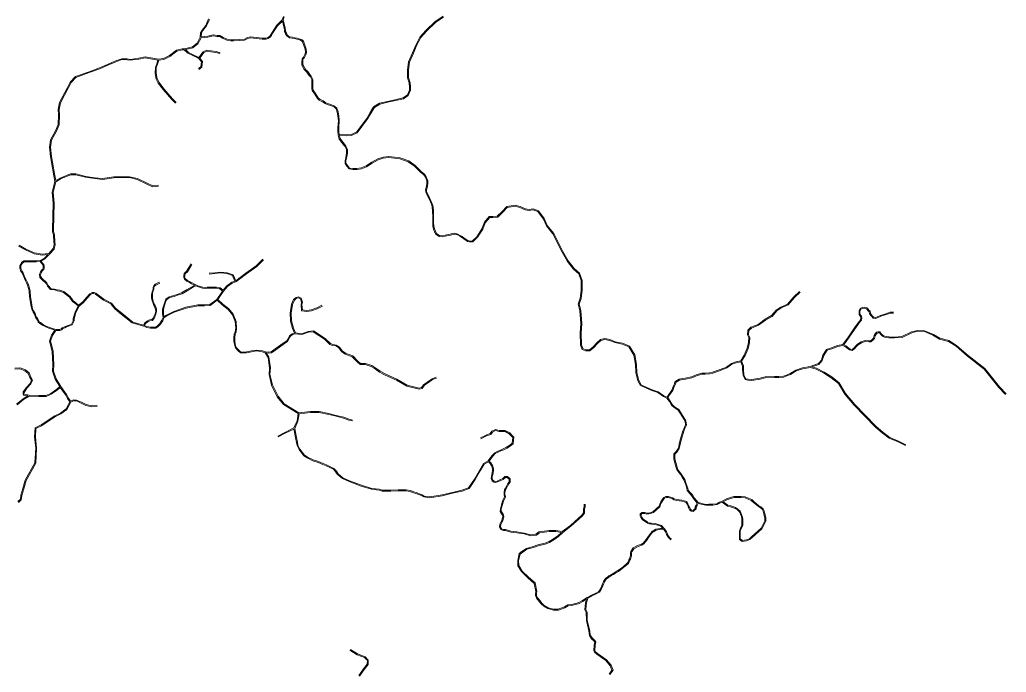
# Model space of a CAD drawing. Header units: millimetres. Extents: x 617885 to 663705, y 7172943 to 7234736.
# Drawn here: x 639325 to 645544, y 7213076 to 7217190 of the extents above; entities that cross this region are included whole.
import ezdxf

# ---------------------------------------------------------------- set-up
doc = ezdxf.new("R2010")
doc.units = ezdxf.units.MM
doc.layers.add('VIAS', color=7, linetype='Continuous', lineweight=5)

msp = doc.modelspace()

# ---------------------------------------------------------------- linework, layer by layer
at = {"layer": 'VIAS', "color": 253}
for points in [[(640521.3, 7217192.3), (640502.9, 7217151.3), (640479.7, 7217121.4), (640469.8, 7217105.1), (640469.3, 7217082), (640510.7, 7217087), (640543.9, 7217095.3), (640568.9, 7217091.1), (640587.2, 7217089.7), (640606.7, 7217078.6), (640632.2, 7217067.9), (640654.8, 7217062.5), (640673.5, 7217062.5), (640708.8, 7217065.3), (640741, 7217067.9), (640761.2, 7217077.3), (640779.7, 7217083), (640835.7, 7217075.8), (640854.3, 7217074), (640878, 7217074), (640888.9, 7217077.2), (640898.9, 7217084.4), (640906.8, 7217093.4), (640916.2, 7217109.8), (640946, 7217155.7), (640979.5, 7217188.6), (640987, 7217211.4)], [(640992.3, 7217208.3), (640985.3, 7217186.9), (640991.5, 7217165.1), (640997.3, 7217137.9), (641000.5, 7217124.5), (641001, 7217116.9), (641006.5, 7217104.4), (641013.5, 7217093.3), (641019.9, 7217087.5), (641028.6, 7217082.1), (641043.9, 7217080.1), (641059.9, 7217076.9), (641073.6, 7217073.2), (641083.2, 7217071.6), (641093.6, 7217068.3), (641104.8, 7217062.8), (641113.6, 7217054.6), (641122.3, 7217029.1), (641130.3, 7217005.6), (641132.9, 7216982.9), (641128.5, 7216969), (641119.8, 7216951.1), (641110.7, 7216940.8), (641109.6, 7216919.8), (641109.6, 7216905.2), (641115.1, 7216895.1), (641123.9, 7216880.5), (641129.6, 7216874.2), (641140.6, 7216863.9), (641153.2, 7216844.1), (641162.3, 7216833.8), (641171.7, 7216814.3), (641171.9, 7216785.1), (641172.6, 7216760.2), (641174.8, 7216746.6), (641189.7, 7216724.4), (641206.1, 7216696.7), (641216.1, 7216688.9), (641237.3, 7216678.3), (641253.9, 7216666.9), (641264.9, 7216661.8), (641286.9, 7216655.8), (641309.5, 7216645.6), (641324.9, 7216632.7), (641332.9, 7216608.8), (641336, 7216584.9), (641339.6, 7216552.6), (641336.6, 7216511.4), (641336, 7216486.9), (641337.9, 7216466.5), (641383.8, 7216465), (641414.1, 7216467), (641448, 7216481.7), (641512.1, 7216567.7), (641534.5, 7216606), (641556.2, 7216641.1), (641593, 7216664.2), (641653.2, 7216677.6), (641742.8, 7216697.4), (641769.5, 7216716.4), (641782.2, 7216746.9), (641782.2, 7216764.7), (641780.9, 7216792.1), (641770.2, 7216824), (641770.2, 7216875), (641775.6, 7216924.6), (641801, 7216982), (641823.4, 7217035), (641847.8, 7217081), (641886.3, 7217124.1), (641942.4, 7217177.3), (641994, 7217212)], [(641997, 7217206.8), (641946.2, 7217172.6), (641890.6, 7217119.9), (641852.8, 7217077.5), (641828.8, 7217032.4), (641806.5, 7216979.7), (641781.5, 7216923.1), (641776.2, 7216874.7), (641776.2, 7216824.9), (641786.8, 7216793.2), (641788.2, 7216764.9), (641788.2, 7216745.7), (641774.3, 7216712.5), (641745.3, 7216691.8), (641654.5, 7216671.8), (641595.3, 7216658.6), (641560.5, 7216636.7), (641539.7, 7216602.9), (641517.1, 7216564.3), (641451.8, 7216476.8), (641415.5, 7216461.1), (641384, 7216459), (641339.4, 7216460.4), (641340.2, 7216458.2), (641344.4, 7216440.6), (641354.6, 7216427.3), (641371.6, 7216406), (641381.4, 7216392.9), (641390.4, 7216372.9), (641390.4, 7216349.8), (641389.3, 7216335.7), (641386, 7216317.4), (641381.8, 7216300.6), (641381.8, 7216286), (641391.9, 7216270.9), (641404.9, 7216254.9), (641425.9, 7216251.9), (641451, 7216251.9), (641478.1, 7216256.1), (641508.4, 7216268.6), (641544.4, 7216291.9), (641582, 7216312.3), (641615.6, 7216323.1), (641651.3, 7216327.4), (641722.9, 7216318.7), (641776.9, 7216299.9), (641818.1, 7216271.6), (641856.2, 7216232.7), (641876.7, 7216216.4), (641887.3, 7216199.7), (641896.9, 7216175.2), (641896.9, 7216156.8), (641896.1, 7216141.1), (641892.6, 7216129.8), (641888.5, 7216117.7), (641890.1, 7216106.1), (641895, 7216093.9), (641911, 7216063), (641919.7, 7216044.7), (641926.5, 7216028.2), (641931.4, 7216010.5), (641933.3, 7215983.4), (641934.3, 7215950.7), (641934.3, 7215908.7), (641936.2, 7215889.8), (641939.9, 7215872), (641945.5, 7215856.1), (641954.6, 7215839.8), (641970.6, 7215830.1), (641987.8, 7215828.3), (642006.4, 7215831.1), (642039, 7215838.7), (642055.4, 7215841.6), (642067.5, 7215843.6), (642087.7, 7215838.6), (642102.4, 7215829.8), (642115, 7215823), (642127.6, 7215813.3), (642150.1, 7215798.3), (642161.7, 7215794.7), (642178.2, 7215794.7), (642206, 7215822), (642238.7, 7215872), (642254.4, 7215913.1), (642284.8, 7215949.5), (642307.5, 7215949.5), (642335.5, 7215951.4), (642365.9, 7215981.7), (642395.7, 7216011.6), (642448, 7216021.6), (642480, 7216011.6), (642512.9, 7215998.1), (642537.4, 7215994.3), (642561, 7215998.3), (642595.7, 7215986), (642631.5, 7215936.4), (642651, 7215893.7), (642691.8, 7215843.1), (642749, 7215728.5), (642782.9, 7215670), (642819.7, 7215622.4), (642854.1, 7215591.2), (642870, 7215546.7), (642870, 7215484.1), (642863.8, 7215432.6), (642851.6, 7215396.1), (642862.3, 7215356.5), (642867.6, 7215274.9), (642863.9, 7215214.6), (642866.3, 7215140.3), (642875.5, 7215116.2), (642893.5, 7215108.3), (642917.6, 7215108.3), (642940, 7215127.2), (642963.3, 7215152.9), (642986.1, 7215173.2), (643014.6, 7215179.7), (643045, 7215173.3), (643079.4, 7215159.8), (643124.9, 7215150), (643169.1, 7215132.3), (643203.1, 7215078.2), (643213.1, 7215017.2), (643214.3, 7214966.9), (643227.7, 7214914.8), (643241.8, 7214889), (643279, 7214872.2), (643311.4, 7214857.6), (643350.3, 7214844.5), (643386.3, 7214819.2), (643405.7, 7214810.9), (643412.8, 7214821.2), (643436, 7214854.7), (643445.6, 7214881), (643452.8, 7214895.3), (643455.4, 7214907.5), (643471.8, 7214916.9), (643482.6, 7214923.6), (643503.4, 7214928.6), (643520.3, 7214929.4), (643560.8, 7214938.1), (643590.4, 7214950.9), (643624.7, 7214962.3), (643645.2, 7214962.3), (643673.9, 7214963.9), (643691.9, 7214967), (643735, 7214983), (643780.5, 7215000.5), (643812.2, 7215022.9), (643839.7, 7215032.3), (643870.5, 7215039.9), (643892.5, 7215075.5), (643910.7, 7215119.7), (643920, 7215155.7), (643920.8, 7215185.9), (643912.8, 7215202.9), (643914.7, 7215232.5), (643934.7, 7215251.6), (643979.5, 7215269.5), (644024, 7215301.5), (644063.9, 7215324.5), (644093.3, 7215359.2), (644123.3, 7215378.3), (644164.9, 7215397.7), (644204.7, 7215442), (644240.5, 7215476)], [(639321, 7215768.6), (639363.1, 7215743.8), (639418.6, 7215720.5), (639466.2, 7215712.4), (639508.8, 7215716.4), (639535.8, 7215746.8), (639543, 7215772.3), (639540.9, 7215790), (639538.8, 7215833.6), (639532.4, 7215852.8), (639531.3, 7215867.2), (639535.4, 7216034.4), (639529.6, 7216103.8), (639546.9, 7216170.8), (639540.8, 7216206.9), (639525.8, 7216290.2), (639519.7, 7216327.6), (639511.8, 7216387.2), (639519.8, 7216433.4), (639550.4, 7216490.1), (639566.7, 7216529.5), (639569.3, 7216591.3), (639566.6, 7216623.8), (639576.3, 7216668.8), (639625.2, 7216762.3), (639643.4, 7216797.4), (639676.2, 7216831.6), (639761.7, 7216862.4), (639828.4, 7216886), (639878.3, 7216908.1), (639924.3, 7216929), (639968.1, 7216944.6), (640002.3, 7216943.1), (640020.1, 7216940.4), (640075.4, 7216948.1), (640115.2, 7216955.5), (640200, 7216940.8), (640232.2, 7216945.6), (640268.3, 7216963.6), (640312.8, 7216998.2), (640349.4, 7217005.8), (640362.9, 7217006.3), (640414.4, 7217018.7), (640443.4, 7217042.4), (640463.3, 7217079.4), (640463.8, 7217106.8), (640474.8, 7217124.8), (640497.8, 7217154.4), (640515.9, 7217195.1)], [(642889.3, 7214135.3), (642889.3, 7214117), (642886.1, 7214105.4), (642886.1, 7214093), (642885, 7214079.5), (642873.8, 7214061.7), (642851.4, 7214043.5), (642800.1, 7213996.7), (642748, 7213956.9), (642721.4, 7213932.2), (642692.7, 7213911.2), (642664.8, 7213894.9), (642636.9, 7213883.3), (642593.1, 7213872.9), (642563.8, 7213863.4), (642521.5, 7213851.2), (642496.4, 7213833.5), (642479.4, 7213820.4), (642470.1, 7213779.5), (642472, 7213747.9), (642492.6, 7213714.2), (642532.8, 7213676), (642574, 7213638.7), (642584.1, 7213585.5), (642583.5, 7213573.3), (642583.5, 7213560.7), (642588, 7213547.9), (642594.9, 7213538.7), (642605, 7213525.5), (642615.7, 7213512), (642632, 7213496.8), (642656.6, 7213482.8), (642690.5, 7213472.8), (642719.5, 7213474), (642759.6, 7213488.1), (642780.3, 7213500.3), (642801.1, 7213502.1), (642830.1, 7213508.6), (642848.8, 7213514.7), (642872.6, 7213528), (642901.4, 7213547), (642901.6, 7213547.1), (642928.7, 7213562.4), (642952.9, 7213573.1), (642974.8, 7213585.6), (642986.2, 7213601.3), (642992.1, 7213612.2), (642995.1, 7213622.3), (642998.8, 7213632.8), (643003.5, 7213642.1), (643006.1, 7213648.4), (643017.4, 7213667.7), (643032.2, 7213677.3), (643039, 7213683), (643045.3, 7213686.7), (643054.7, 7213692.4), (643065.4, 7213698), (643078.8, 7213707.2), (643095.7, 7213716.5), (643105.8, 7213724.1), (643128.4, 7213740.5), (643157.3, 7213765.5), (643162.1, 7213774.5), (643165.7, 7213784.7), (643168.7, 7213791.9), (643174.7, 7213811.4), (643175.2, 7213821.2), (643175.2, 7213827.2), (643177.5, 7213836.8), (643192.6, 7213859.5), (643220.3, 7213874.3), (643243.8, 7213882.5), (643255.5, 7213890.3), (643273.8, 7213911.9), (643288, 7213934.5), (643303, 7213953.4), (643308.5, 7213960.9), (643336, 7213977.7), (643364.7, 7213983), (643379.1, 7213983), (643367.2, 7213996.8), (643347.3, 7214002.4), (643328.8, 7214008.1), (643307.7, 7214010.1), (643293.3, 7214010.9), (643282.7, 7214015.2), (643274.5, 7214021.7), (643263.1, 7214029.1), (643251.9, 7214036.8), (643245.8, 7214044.1), (643240.9, 7214051.3), (643237.2, 7214060.6), (643236.5, 7214074), (643246.5, 7214083.2), (643265.8, 7214082.6), (643278.2, 7214079.2), (643289.5, 7214079.7), (643306.7, 7214083.6), (643317.5, 7214088.4), (643336, 7214104.7), (643355.9, 7214122.4), (643361.5, 7214141.2), (643365.7, 7214150.2), (643377.9, 7214167.6), (643386.2, 7214178.3), (643399, 7214183.3), (643414.1, 7214184.4), (643422.2, 7214182.2), (643439.9, 7214176.5), (643451.4, 7214168.5), (643469.3, 7214164.2), (643482.8, 7214163.7), (643499.3, 7214161.1), (643514.7, 7214157), (643529.5, 7214151.5), (643537.1, 7214138.5), (643541.8, 7214130), (643544.4, 7214119.9), (643548.7, 7214111.7), (643553, 7214103.6), (643560.5, 7214097.5), (643568.9, 7214096.3), (643583.3, 7214108.5), (643584.1, 7214118.7), (643589.8, 7214129.1), (643596.2, 7214142.7), (643572.2, 7214172.4), (643560.5, 7214191), (643543.8, 7214208.6), (643533.4, 7214221.1), (643531.3, 7214234.5), (643525.5, 7214252), (643519.6, 7214268.7), (643511.8, 7214288.1), (643504, 7214301.7), (643492.3, 7214320.2), (643481.6, 7214333.9), (643471.5, 7214346.9), (643465.3, 7214358.3), (643448.4, 7214420.1), (643448.4, 7214453.4), (643463.8, 7214467.8), (643477.1, 7214488.7), (643484.6, 7214523.9), (643490.8, 7214547.6), (643505.7, 7214597.3), (643510.8, 7214611.1), (643521.7, 7214635.3), (643519.3, 7214658.6), (643492.4, 7214702.7), (643475.4, 7214728.2), (643449.7, 7214745.3), (643433, 7214759.4), (643420.4, 7214782.1), (643404.8, 7214804.8), (643383.4, 7214813.9), (643347.6, 7214839.1), (643309.3, 7214852), (643276.5, 7214866.7), (643237.5, 7214884.3), (643222, 7214912.6), (643208.3, 7214966.1), (643207.1, 7215016.6), (643197.4, 7215076), (643165, 7215127.5), (643123.1, 7215144.2), (643077.7, 7215154), (643043.2, 7215167.6), (643014.6, 7215173.5), (642989, 7215167.7), (642967.5, 7215148.7), (642944.1, 7215122.8), (642919.8, 7215102.3), (642892.2, 7215102.3), (642870.8, 7215111.7), (642860.4, 7215139.1), (642857.9, 7215214.7), (642861.6, 7215274.9), (642856.3, 7215355.5), (642845.3, 7215396.3), (642857.9, 7215434), (642864, 7215484.5), (642864, 7215545.6), (642849, 7215587.7), (642815.3, 7215618.3), (642777.9, 7215666.6), (642743.7, 7215725.6), (642686.7, 7215839.8), (642645.8, 7215890.5), (642626.3, 7215933.4), (642592, 7215981), (642560.5, 7215992.1), (642537.4, 7215988.2), (642511.3, 7215992.3), (642478, 7216006), (642447.6, 7216015.4), (642398.7, 7216006), (642370.1, 7215977.5), (642338.1, 7215945.6), (642307.7, 7215943.5), (642287.6, 7215943.5), (642259.6, 7215910), (642244.1, 7215869.3), (642210.6, 7215818.2), (642180.7, 7215788.7), (642160.8, 7215788.7), (642147.5, 7215792.8), (642124.1, 7215808.4), (642111.7, 7215817.9), (642099.4, 7215824.5), (642085.4, 7215833), (642067.2, 7215837.5), (642056.4, 7215835.7), (642040.2, 7215832.8), (642007.6, 7215825.2), (641987.9, 7215822.2), (641968.6, 7215824.2), (641950.1, 7215835.5), (641940.1, 7215853.7), (641934.2, 7215870.4), (641930.2, 7215888.9), (641928.3, 7215908.4), (641928.3, 7215950.6), (641927.3, 7215983.1), (641925.5, 7216009.5), (641920.8, 7216026.3), (641914.2, 7216042.3), (641905.6, 7216060.4), (641889.5, 7216091.4), (641884.3, 7216104.6), (641882.4, 7216118.3), (641886.9, 7216131.6), (641890.1, 7216142.2), (641890.9, 7216157), (641890.9, 7216174.1), (641882, 7216196.9), (641872.2, 7216212.3), (641852.2, 7216228.2), (641814.2, 7216267), (641774.2, 7216294.5), (641721.5, 7216312.8), (641651.3, 7216321.4), (641616.9, 7216317.2), (641584.4, 7216306.7), (641547.5, 7216286.7), (641511.2, 7216263.2), (641479.7, 7216250.2), (641451.4, 7216245.9), (641425.5, 7216245.9), (641401.7, 7216249.3), (641387.1, 7216267.3), (641375.8, 7216284.1), (641375.8, 7216301.4), (641380.2, 7216318.7), (641383.3, 7216336.5), (641384.4, 7216350), (641384.4, 7216371.6), (641376.2, 7216389.9), (641366.9, 7216402.3), (641349.9, 7216423.6), (641338.8, 7216438), (641334.4, 7216456.5), (641332.3, 7216462.6), (641332.2, 7216463.3), (641330, 7216486.7), (641330.6, 7216511.7), (641333.6, 7216552.5), (641330, 7216584.1), (641327, 7216607.5), (641319.8, 7216629.2), (641306.3, 7216640.5), (641284.9, 7216650.1), (641262.8, 7216656.2), (641251, 7216661.7), (641234.2, 7216673.1), (641212.9, 7216683.8), (641201.5, 7216692.7), (641184.6, 7216721.2), (641169.1, 7216744.4), (641166.7, 7216759.7), (641165.9, 7216784.9), (641165.7, 7216812.9), (641157.3, 7216830.4), (641148.4, 7216840.5), (641135.9, 7216860.1), (641125.3, 7216870), (641119.1, 7216876.9), (641109.9, 7216892.1), (641103.6, 7216903.6), (641103.6, 7216920), (641104.8, 7216943.2), (641114.8, 7216954.5), (641122.9, 7216971.2), (641126.8, 7216983.5), (641124.4, 7217004.2), (641116.6, 7217027.1), (641108.4, 7217051.2), (641101.3, 7217057.8), (641091.4, 7217062.8), (641081.8, 7217065.8), (641072.3, 7217067.4), (641058.6, 7217071.1), (641042.9, 7217074.2), (641026.6, 7217076.4), (641016.3, 7217082.7), (641008.9, 7217089.4), (641001.2, 7217101.6), (640995.1, 7217115.4), (640994.5, 7217123.6), (640991.4, 7217136.6), (640985.7, 7217163.7), (640980.6, 7217181.3), (640950.7, 7217151.9), (640921.3, 7217106.7), (640911.7, 7217089.9), (640903, 7217080), (640891.6, 7217071.8), (640878.9, 7217068), (640854, 7217068), (640835, 7217069.8), (640780.2, 7217076.9), (640763.3, 7217071.7), (640742.6, 7217062), (640709.3, 7217059.3), (640673.7, 7217056.5), (640654.1, 7217056.5), (640630.4, 7217062.1), (640604, 7217073.2), (640585.4, 7217083.9), (640568.2, 7217085.2), (640544.1, 7217089.2), (640511.8, 7217081.1), (640468.2, 7217075.8), (640448.2, 7217038.5), (640417.2, 7217013.2), (640369.3, 7217001.7), (640388, 7216983.5), (640422, 7216967.4), (640445.5, 7216956.6), (640454.8, 7216952.2), (640482.1, 7216988.4), (640505.4, 7216998.6), (640530.9, 7216994.4), (640562.4, 7216988.9), (640588.4, 7216982)], [(640311.4, 7216667.5), (640288.1, 7216692), (640234.2, 7216754.4), (640203.7, 7216793.4), (640191.7, 7216817.3), (640186.9, 7216840.2), (640184.5, 7216854.5), (640185.7, 7216888.1), (640194.2, 7216909.8), (640202.2, 7216935.1), (640234, 7216939.8), (640271.5, 7216958.5), (640315.4, 7216992.6), (640350.1, 7216999.8), (640362.1, 7217000.3), (640384.5, 7216978.5), (640419.4, 7216962), (640443, 7216951.1), (640453.9, 7216946), (640471.3, 7216925.1), (640467.5, 7216893.6), (640450.9, 7216882.1)], [(640586.9, 7216976.2), (640561.1, 7216983), (640529.9, 7216988.4), (640506.2, 7216992.4), (640485.9, 7216983.5), (640459.6, 7216948.5), (640477.6, 7216926.9), (640473.2, 7216890.2), (640454.3, 7216877.2)], [(640307, 7216663.4), (640283.7, 7216688), (640229.5, 7216750.6), (640198.6, 7216790.2), (640186, 7216815.3), (640181, 7216839.1), (640178.5, 7216854.2), (640179.8, 7216889.3), (640188.5, 7216911.8), (640196, 7216935.4), (640115.2, 7216949.4), (640076.4, 7216942.2), (640020, 7216934.3), (640001.7, 7216937.2), (639969, 7216938.5), (639926.6, 7216923.5), (639880.8, 7216902.7), (639830.6, 7216880.4), (639763.7, 7216856.7), (639679.6, 7216826.4), (639648.4, 7216793.9), (639630.5, 7216759.5), (639582, 7216666.7), (639572.7, 7216623.4), (639575.3, 7216591.5), (639572.6, 7216528.2), (639555.9, 7216487.6), (639525.6, 7216431.4), (639517.9, 7216387.1), (639525.7, 7216328.5), (639531.7, 7216291.2), (639546.7, 7216207.9), (639552.2, 7216175.5), (639583.5, 7216194.3), (639645, 7216218.1), (639678.9, 7216218.5), (639741.1, 7216202.7), (639798.5, 7216194.3), (639846, 7216189.1), (639918.5, 7216199.7), (640017.6, 7216200.6), (640068, 7216188.7), (640129.3, 7216159.6), (640163, 7216143.5), (640199, 7216146.6)], [(640199.5, 7216140.6), (640161.9, 7216137.4), (640126.7, 7216154.2), (640066, 7216183), (640016.9, 7216194.6), (639919, 7216193.7), (639846.1, 7216183), (639797.8, 7216188.4), (639740, 7216196.8), (639678.1, 7216212.5), (639646.1, 7216212.1), (639586.2, 7216188.9), (639552.5, 7216168.8), (639535.7, 7216103.3), (639541.4, 7216034.6), (639537.3, 7215867.4), (639538.3, 7215854), (639544.7, 7215834.7), (639546.9, 7215790.5), (639549.1, 7215771.9), (639541.2, 7215743.9), (639512.5, 7215711.5), (639512.4, 7215711.4), (639483.8, 7215682.1), (639458.9, 7215667.4), (639477.4, 7215645.8), (639478.6, 7215635.8), (639478.6, 7215623.9), (639476, 7215614.5), (639468.8, 7215609.8), (639461.4, 7215598.2), (639455.1, 7215582.3), (639457.1, 7215568.2), (639466.5, 7215557.8), (639496.1, 7215530.4), (639504.1, 7215513.5), (639522.1, 7215494.4), (639544.9, 7215492.2), (639561.9, 7215487.7), (639577.8, 7215485.4), (639603.3, 7215476.1), (639642.3, 7215444.1), (639662.5, 7215417.2), (639676.5, 7215408), (639696.4, 7215390.7), (639722.7, 7215410.5), (639732.2, 7215423.4), (639745.2, 7215437.9), (639766.8, 7215462.3), (639781.4, 7215471.3), (639793.2, 7215469.5), (639805.2, 7215465.4), (639855.4, 7215427.4), (639903.9, 7215403.2), (639928.1, 7215371), (639967.8, 7215339.2), (640037.4, 7215283.6), (640104.6, 7215264.4), (640113.5, 7215279.3), (640129.9, 7215290.6), (640142.3, 7215297.4), (640158.3, 7215300.2), (640162.7, 7215304), (640167.9, 7215309.5), (640170.6, 7215318.6), (640177.7, 7215336), (640182, 7215350.2), (640180.8, 7215363.5), (640177.1, 7215377.7), (640173.4, 7215384.4), (640168.7, 7215391.8), (640165.5, 7215402.9), (640160.9, 7215412), (640154.9, 7215434.6), (640154.9, 7215456.6), (640156.9, 7215465.2), (640158.9, 7215475.1), (640165.3, 7215492.2), (640165.3, 7215504), (640169.7, 7215512.9), (640179.4, 7215521.9), (640192.1, 7215528.5), (640205.7, 7215535)], [(639546.4, 7215232.3), (639529.9, 7215238.1), (639512.7, 7215244.3), (639492.8, 7215251), (639484.5, 7215255.5), (639472.4, 7215262.2), (639452.1, 7215275.4), (639441.4, 7215282.2), (639438.6, 7215293.8), (639431, 7215304.8), (639423.7, 7215314.8), (639417.5, 7215334.3), (639409.8, 7215345.9), (639403, 7215358.1), (639400.6, 7215365.6), (639395.3, 7215392.2), (639386, 7215443.7), (639383.7, 7215478.6), (639380.4, 7215496.2), (639373.7, 7215516.3), (639368.2, 7215531.7), (639361.5, 7215542.9), (639354.6, 7215557.7), (639340.1, 7215594.6), (639332.2, 7215603.7), (639326.2, 7215622.7), (639326.2, 7215638.5), (639331.1, 7215649.4), (639337.1, 7215658.9), (639344.4, 7215665), (639350.8, 7215668.9), (639368.5, 7215670.1), (639405.9, 7215670.1), (639430.5, 7215669), (639453.3, 7215671.1), (639480.1, 7215686.9), (639502.4, 7215709.7), (639466, 7215706.3), (639416.9, 7215714.7), (639360.4, 7215738.4), (639318.2, 7215763.3)], [(639453, 7215665.1), (639430.7, 7215662.9), (639405.7, 7215664.1), (639368.7, 7215664.1), (639352.7, 7215663), (639347.8, 7215660.1), (639341.6, 7215655), (639336.4, 7215646.5), (639332.2, 7215637.2), (639332.2, 7215623.6), (639337.5, 7215606.7), (639345.3, 7215597.8), (639360.2, 7215560.1), (639366.8, 7215545.7), (639373.6, 7215534.3), (639379.4, 7215518.2), (639386.2, 7215497.7), (639389.7, 7215479.4), (639391.9, 7215444.5), (639401.2, 7215393.4), (639406.4, 7215367.1), (639408.5, 7215360.5), (639414.9, 7215349), (639423, 7215336.9), (639429.1, 7215317.6), (639435.9, 7215308.3), (639444.2, 7215296.3), (639446.7, 7215286), (639455.4, 7215280.4), (639475.5, 7215267.3), (639487.4, 7215260.8), (639495.3, 7215256.5), (639514.7, 7215249.9), (639531.9, 7215243.8), (639551.6, 7215236.8), (639577.1, 7215236.6), (639587, 7215240.8), (639593, 7215247.6), (639607, 7215252.9), (639617.7, 7215258.5), (639630.2, 7215262.9), (639652, 7215271.6), (639661.1, 7215292), (639661.1, 7215299.8), (639661.6, 7215305.4), (639674, 7215346.8), (639692.6, 7215386.1), (639672.9, 7215403.2), (639658.3, 7215412.7), (639637.9, 7215439.9), (639600.3, 7215470.8), (639576.3, 7215479.6), (639560.7, 7215481.8), (639543.8, 7215486.3), (639519.3, 7215488.6), (639499, 7215510), (639491.2, 7215526.8), (639462.2, 7215553.5), (639451.4, 7215565.6), (639448.9, 7215583), (639456.1, 7215600.9), (639464.4, 7215614.1), (639470.8, 7215618.3), (639472.6, 7215624.7), (639472.6, 7215635.4), (639471.7, 7215643.3), (639453, 7215665.1)], [(640208.3, 7215529.6), (640194.8, 7215523.2), (640182.9, 7215516.9), (640174.6, 7215509.2), (640171.3, 7215502.6), (640171.3, 7215491.1), (640164.7, 7215473.5), (640162.8, 7215464), (640160.9, 7215455.9), (640160.9, 7215435.3), (640166.6, 7215414.1), (640171.1, 7215405.1), (640174.3, 7215394.3), (640178.6, 7215387.5), (640182.7, 7215380), (640186.7, 7215364.5), (640188.1, 7215349.5), (640183.4, 7215334), (640176.3, 7215316.6), (640173.2, 7215306.4), (640166.9, 7215299.7), (640161, 7215294.6), (640144.3, 7215291.6), (640133, 7215285.5), (640118, 7215275.1), (640110.4, 7215262.4), (640127.2, 7215256), (640149.7, 7215250.7), (640180.3, 7215251.3), (640192.4, 7215258.4), (640207.7, 7215275.2), (640221.8, 7215295.3), (640228.6, 7215311.9), (640225, 7215336.4), (640225.8, 7215365.8), (640237, 7215403.9), (640246.2, 7215428.4), (640266.6, 7215443.3), (640295.8, 7215451.5), (640317.9, 7215458.2), (640345.6, 7215468.4), (640377.1, 7215486.7), (640417.8, 7215510.3), (640427.9, 7215515.8), (640408.2, 7215525.7), (640393.5, 7215534.5), (640380, 7215540.5), (640362.9, 7215554.5), (640358.6, 7215563.9), (640359.4, 7215575.2), (640362.6, 7215590.3), (640377, 7215604), (640404.8, 7215650.8)], [(640518.4, 7215592.9), (640554.7, 7215595), (640591.3, 7215599.3), (640632.6, 7215595), (640670.5, 7215581.6), (640686.5, 7215544.8), (640749.9, 7215592.3), (640816, 7215639.2), (640856.5, 7215679.6)], [(641230.1, 7215389.8), (641198, 7215373.8), (641162.5, 7215360.3), (641134.7, 7215356.7), (641106.6, 7215360.1), (641104.3, 7215392), (641106.8, 7215409.6), (641100.1, 7215435.1), (641083, 7215442.2), (641067.7, 7215439.5), (641051.7, 7215426.1), (641038.9, 7215396.6), (641030.1, 7215340.2), (641031.4, 7215290), (641045.2, 7215242.4), (641057.5, 7215214.5), (641041.6, 7215210.3), (641026.3, 7215197.8), (641020.8, 7215189.4), (641016.9, 7215178.2), (641009, 7215164.8), (640991.8, 7215154), (640935.5, 7215114.3), (640910.1, 7215095.2), (640895, 7215093.5), (640874.4, 7215095.5), (640855.2, 7215101.6), (640818.6, 7215107.6), (640785.6, 7215102.5), (640754.6, 7215095.5), (640718.8, 7215094.9), (640704.7, 7215107.9), (640690.1, 7215124.3), (640683.7, 7215145.2), (640681, 7215164.7), (640681, 7215187), (640682.8, 7215205.4), (640689.4, 7215221.4), (640692.3, 7215245.8), (640688.5, 7215288.2), (640671.1, 7215333.5), (640644.1, 7215367.3), (640605, 7215396.8), (640573.8, 7215425.3), (640599.1, 7215463.2), (640609.9, 7215478.1), (640635.5, 7215507.8), (640665, 7215529.1), (640686.4, 7215537.3), (640687.1, 7215537.7), (640753.5, 7215587.5), (640819.9, 7215634.6), (640860.7, 7215675.4)], [(640410, 7215647.7), (640381.7, 7215600.2), (640368.1, 7215587.3), (640365.4, 7215574.4), (640364.7, 7215565), (640367.8, 7215558.2), (640383.2, 7215545.6), (640396.2, 7215539.8), (640411.1, 7215531), (640435.7, 7215518.5), (640448, 7215512.8), (640465.4, 7215507.9), (640477.7, 7215503.8), (640498, 7215502.1), (640507.1, 7215503), (640522.2, 7215503), (640543.1, 7215503.8), (640566, 7215503.8), (640587.9, 7215500.3), (640607.2, 7215484.1), (640631.4, 7215512.2), (640662.1, 7215534.4), (640681.3, 7215541.8), (640666.1, 7215576.8), (640631.3, 7215589.1), (640591.3, 7215593.3), (640555.2, 7215589.1), (640518.8, 7215586.9)], [(640951.7, 7214564.8), (640996.5, 7214587.9), (641053.4, 7214616.3), (641073, 7214661.2), (641081.3, 7214706.5), (640987.4, 7214764.7), (640948.3, 7214813.4), (640912.7, 7214886.2), (640896.5, 7214952.7), (640899.7, 7214994.6), (640890.2, 7215059.4), (640871.8, 7215090), (640853.8, 7215095.7), (640818.6, 7215101.5), (640786.8, 7215096.6), (640755.4, 7215089.5), (640716.5, 7215088.9), (640700.4, 7215103.7), (640684.8, 7215121.3), (640677.9, 7215143.9), (640675, 7215164.3), (640675, 7215187.3), (640676.9, 7215206.8), (640683.6, 7215223), (640686.3, 7215245.9), (640682.6, 7215286.8), (640665.9, 7215330.5), (640639.9, 7215362.9), (640601.2, 7215392.1), (640569.7, 7215420.9), (640526.1, 7215388.3), (640490.2, 7215385.9), (640449, 7215385.9), (640373.5, 7215371.3), (640298.6, 7215345.6), (640252.5, 7215322.9), (640234.2, 7215309.6), (640227.1, 7215292.4), (640212.3, 7215271.5), (640196.2, 7215253.7), (640182, 7215245.4), (640149.1, 7215244.7), (640125.4, 7215250.3), (640105.1, 7215258.1), (640034.6, 7215278.2), (639964.1, 7215334.5), (639923.7, 7215366.8), (639899.9, 7215398.5), (639852.3, 7215422.3), (639802.4, 7215460), (639791.8, 7215463.7), (639782.7, 7215465), (639770.7, 7215457.7), (639749.6, 7215433.9), (639736.9, 7215419.6), (639727, 7215406.2), (639698.7, 7215384.9), (639679.6, 7215344.6), (639667.5, 7215304.3), (639667.1, 7215299.6), (639667.1, 7215290.8), (639656.4, 7215266.9), (639632.3, 7215257.3), (639620.1, 7215253), (639609.4, 7215247.5), (639596.5, 7215242.5), (639590.6, 7215235.8), (639578.3, 7215230.6), (639552.7, 7215230.8), (639530.6, 7215198.9), (639519.3, 7215162.7), (639526.9, 7215133.8), (639536, 7215097.4), (639540.6, 7215016.9), (639538.5, 7214975.3), (639554.7, 7214925.8), (639583.1, 7214878), (639620.2, 7214826.3), (639631.4, 7214804.6), (639645.5, 7214784.1), (639663.2, 7214794.4), (639683.7, 7214792.4), (639714.8, 7214778.7), (639743.8, 7214763.6), (639780.1, 7214755), (639813, 7214757.7)], [(640434.5, 7215512.5), (640445.9, 7215507.2), (640463.7, 7215502.1), (640476.5, 7215497.8), (640498, 7215496.1), (640507.3, 7215497), (640522.3, 7215497), (640543.2, 7215497.8), (640565.5, 7215497.8), (640585.3, 7215494.6), (640603.5, 7215479.4), (640594.2, 7215466.6), (640567.7, 7215426.9), (640523.9, 7215394.1), (640490, 7215391.9), (640448.5, 7215391.9), (640371.9, 7215377.1), (640296.3, 7215351.1), (640249.4, 7215328.1), (640234, 7215316.8), (640231, 7215336.7), (640231.8, 7215364.9), (640242.7, 7215402), (640251.2, 7215424.6), (640269.2, 7215437.8), (640297.5, 7215445.8), (640319.8, 7215452.5), (640348.2, 7215462.9), (640380.1, 7215481.5), (640420.7, 7215505.1), (640434.5, 7215512.5)], [(644244.7, 7215471.6), (644209, 7215437.8), (644168.5, 7215392.8), (644126.2, 7215373), (644097.3, 7215354.6), (644067.8, 7215319.8), (644027.3, 7215296.4), (643982.4, 7215264.2), (643938, 7215246.4), (643920.5, 7215229.8), (643918.9, 7215204.1), (643926.9, 7215187.2), (643925.9, 7215154.9), (643916.5, 7215117.8), (643897.8, 7215072.7), (643875.8, 7215036.9), (643886.8, 7215007.6), (643886.8, 7214982.7), (643890.8, 7214950.7), (643902.3, 7214926.6), (643916.2, 7214923), (643940.1, 7214922.3), (643990.8, 7214930.4), (644024.3, 7214938.6), (644082.5, 7214941.3), (644109.8, 7214941.3), (644140.5, 7214942), (644158.3, 7214949.9), (644182, 7214959.4), (644217.5, 7214981.1), (644260, 7214995.9), (644308.8, 7215004.4), (644359.7, 7215022.5), (644379.1, 7215044.4), (644388.5, 7215075.4), (644411, 7215111.9), (644441.9, 7215120.4), (644481.3, 7215135.3), (644513, 7215141.9), (644548.9, 7215191.1), (644592.3, 7215254.8), (644619.5, 7215290.2), (644625.9, 7215297.8), (644628.3, 7215308.6), (644625.9, 7215318.2), (644616.2, 7215332.1), (644616.2, 7215355.5), (644623.8, 7215369.2), (644635.8, 7215375.2), (644653.4, 7215378.1), (644660.9, 7215375.1), (644665.2, 7215373.7), (644670.1, 7215370.5), (644678.4, 7215359.4), (644685.7, 7215352.1), (644688.4, 7215338.3), (644698.8, 7215324.1), (644708.8, 7215314.1), (644720.5, 7215311.7), (644752.4, 7215326.3), (644778.3, 7215334.5), (644812.7, 7215346.9), (644833.7, 7215345.5)], [(641232.8, 7215384.4), (641200.4, 7215368.3), (641164, 7215354.5), (641134.8, 7215350.6), (641101, 7215354.7), (641098.3, 7215392.2), (641100.7, 7215409.2), (641095, 7215430.7), (641082.4, 7215436), (641070.4, 7215433.8), (641056.7, 7215422.4), (641044.7, 7215394.9), (641036.1, 7215339.9), (641037.3, 7215291), (641050.8, 7215244.5), (641063.7, 7215215.3), (641103.4, 7215210.6), (641144, 7215225.3), (641176.4, 7215229.2), (641213.2, 7215205.1), (641253.2, 7215178.9), (641284, 7215148.1), (641298.5, 7215141.9), (641320.7, 7215138.8), (641340.1, 7215126.6), (641357.8, 7215102.7), (641379.1, 7215087.4), (641424.5, 7215070.4), (641456.6, 7215038.3), (641473.6, 7215022.6), (641504.5, 7215022.6), (641543.9, 7215010), (641563.6, 7214997.4), (641596.5, 7214974.1), (641632.1, 7214954.9), (641702.3, 7214923.3), (641766.8, 7214886.3), (641842.8, 7214867.3), (641857.5, 7214871), (641872.4, 7214891.2), (641897.6, 7214907.9), (641924, 7214926), (641950.5, 7214935.8)], [(644833.3, 7215339.5), (644813.6, 7215340.8), (644780.2, 7215328.8), (644754.5, 7215320.7), (644721.3, 7215305.5), (644705.9, 7215308.6), (644694.2, 7215320.2), (644682.8, 7215335.8), (644680.1, 7215349.1), (644673.9, 7215355.4), (644665.9, 7215366), (644662.6, 7215368.2), (644658.8, 7215369.5), (644652.7, 7215371.9), (644637.7, 7215369.4), (644628.1, 7215364.6), (644622.2, 7215353.9), (644622.2, 7215334), (644631.4, 7215320.7), (644634.4, 7215308.7), (644631.4, 7215295), (644624.2, 7215286.4), (644597.2, 7215251.3), (644553.8, 7215187.6), (644519.3, 7215140.4), (644533.9, 7215133.6), (644551.8, 7215119.8), (644559.4, 7215113.5), (644572.3, 7215111.2), (644585.7, 7215120.9), (644591, 7215130.3), (644606.8, 7215144.1), (644628.7, 7215158.5), (644654.9, 7215166.8), (644678.1, 7215165.4), (644688.5, 7215165.4), (644697.4, 7215171.4), (644708, 7215182.6), (644711.9, 7215198.9), (644718.3, 7215210.2), (644727, 7215219.7), (644734.8, 7215222.8), (644740.9, 7215222.8), (644748.4, 7215222), (644753.9, 7215214.8), (644757.8, 7215208.4), (644763.4, 7215203.4), (644770.9, 7215197.8), (644779.1, 7215194.6), (644788, 7215192.1), (644804.3, 7215191.4), (644840.2, 7215189.4), (644885.5, 7215192.7), (644946.3, 7215221.8), (644984, 7215231.5), (645029.4, 7215229.3), (645085, 7215205.8), (645126.1, 7215181.6), (645182.1, 7215166.8), (645231.4, 7215136.9), (645303.4, 7215073.4), (645409.6, 7214991.1), (645502.7, 7214875.3), (645544.3, 7214831.8)], [(639546.4, 7215232.3), (639525.1, 7215201.5), (639513.1, 7215162.9), (639521.1, 7215132.4), (639530, 7215096.5), (639534.6, 7215016.9), (639532.5, 7214974.4), (639549.2, 7214923.3), (639576.8, 7214876.9), (639559.7, 7214861.1), (639520.4, 7214834.2), (639489.7, 7214819.9), (639444.8, 7214821.4), (639383.4, 7214822.9), (639354.6, 7214828.5), (639351.6, 7214832), (639351.6, 7214834.9), (639352.8, 7214840.7), (639370, 7214866.4), (639395.9, 7214893.8), (639405.5, 7214917), (639393.9, 7214936.4), (639383.4, 7214964), (639361.1, 7214981.7), (639327, 7214994.6), (639293.1, 7214993.1)], [(641952.6, 7214930.2), (641926.8, 7214920.7), (641900.9, 7214903), (641876.6, 7214886.7), (641861.1, 7214865.7), (641842.8, 7214861.1), (641764.5, 7214880.6), (641699.6, 7214917.9), (641629.4, 7214949.5), (641593.4, 7214968.9), (641560.2, 7214992.4), (641541.3, 7215004.5), (641503.6, 7215016.6), (641471.2, 7215016.6), (641452.4, 7215034), (641421.2, 7215065.2), (641376.2, 7215082), (641353.5, 7215098.4), (641335.9, 7215122.1), (641318.6, 7215133), (641296.9, 7215136), (641280.5, 7215143.1), (641249.4, 7215174.2), (641210, 7215200.1), (641174.9, 7215223), (641145.4, 7215219.5), (641104.1, 7215204.5), (641061.8, 7215209.4), (641044.4, 7215204.8), (641030.8, 7215193.7), (641026.2, 7215186.7), (641022.4, 7215175.6), (641013.4, 7215160.5), (640995.1, 7215149), (640939, 7215109.4), (640912.4, 7215089.4), (640895, 7215087.4), (640879.5, 7215088.9), (640896, 7215061.5), (640905.7, 7214994.8), (640902.5, 7214953.2), (640918.4, 7214888.2), (640953.4, 7214816.7), (640991.4, 7214769.2), (641085.3, 7214711), (641158.1, 7214719.6), (641213.5, 7214719.6), (641274.5, 7214706.5), (641312.2, 7214697.8), (641367.2, 7214683.4), (641401.9, 7214671.8), (641423.5, 7214666.1)], [(645540, 7214827.7), (645498.2, 7214871.3), (645405.4, 7214986.8), (645299.6, 7215068.8), (645227.8, 7215132), (645179.8, 7215161.2), (645123.8, 7215176), (645082.3, 7215200.4), (645028, 7215223.4), (644984.6, 7215225.5), (644948.4, 7215216.1), (644887.1, 7215186.8), (644840.3, 7215183.4), (644804, 7215185.4), (644787, 7215186.1), (644777.2, 7215188.9), (644768, 7215192.5), (644759.6, 7215198.8), (644753.1, 7215204.5), (644749, 7215211.4), (644745.2, 7215216.3), (644740.6, 7215216.8), (644736, 7215216.8), (644730.5, 7215214.6), (644723.2, 7215206.7), (644717.5, 7215196.7), (644713.5, 7215179.6), (644701.3, 7215166.8), (644690.3, 7215159.4), (644677.9, 7215159.4), (644655.7, 7215160.7), (644631.2, 7215153), (644610.4, 7215139.4), (644595.7, 7215126.4), (644590.2, 7215116.8), (644573.8, 7215104.8), (644556.8, 7215107.9), (644548.1, 7215115.2), (644530.8, 7215128.5), (644514.3, 7215136), (644483, 7215129.5), (644443.7, 7215114.6), (644414.9, 7215106.8), (644394, 7215072.9), (644384.4, 7215041.5), (644363.1, 7215017.3), (644318.9, 7215001.6), (644347.6, 7214992.3), (644395.9, 7214968.2), (644444.1, 7214938.1), (644491.6, 7214901.5), (644531.7, 7214833.7), (644589.9, 7214764.8), (644654.3, 7214697.4), (644724.9, 7214625.3), (644766.2, 7214590.3), (644809.3, 7214556.7), (644864.6, 7214533.7), (644912.2, 7214510.7)], [(643433.7, 7213914.9), (643423.6, 7213924.4), (643418, 7213931.9), (643408.5, 7213946.5), (643402, 7213963.4), (643388.1, 7213981.8), (643388, 7213982), (643370.5, 7214002.1), (643349, 7214008.2), (643329.9, 7214014.1), (643308.2, 7214016), (643294.6, 7214016.8), (643285.7, 7214020.5), (643277.9, 7214026.6), (643266.4, 7214034.1), (643255.9, 7214041.2), (643250.6, 7214047.7), (643246.3, 7214054.1), (643243.1, 7214061.9), (643242.7, 7214071.5), (643248.7, 7214077.1), (643264.9, 7214076.6), (643277.6, 7214073.1), (643290.3, 7214073.7), (643308.6, 7214077.9), (643320.7, 7214083.3), (643339.9, 7214100.2), (643361.2, 7214119), (643367.1, 7214139.1), (643370.9, 7214147.2), (643382.7, 7214164.1), (643389.9, 7214173.3), (643400.4, 7214177.4), (643413.5, 7214178.4), (643420.5, 7214176.5), (643437.2, 7214171.1), (643448.9, 7214163), (643468.4, 7214158.2), (643482.2, 7214157.7), (643498, 7214155.2), (643512.9, 7214151.3), (643525.4, 7214146.7), (643531.9, 7214135.5), (643536.2, 7214127.8), (643538.7, 7214117.8), (643543.4, 7214108.9), (643548.3, 7214099.8), (643558, 7214091.8), (643570.7, 7214090), (643589, 7214105.5), (643590, 7214116.9), (643595.2, 7214126.4), (643601.4, 7214139.7), (643650.3, 7214128.4), (643669.6, 7214130.2), (643694.1, 7214130.2), (643722, 7214133), (643738.7, 7214142.3), (643753.3, 7214147.9), (643787.4, 7214124), (643805.6, 7214118.8), (643819.4, 7214115), (643834.2, 7214108.9), (643848.9, 7214100.3), (643862.1, 7214087.1), (643874.5, 7214058.8), (643878.1, 7214041.7), (643878.1, 7214002.3), (643868.2, 7213985), (643861.7, 7213965.3), (643861.7, 7213913.9), (643880.4, 7213901), (643907.2, 7213905), (643928.3, 7213912.9), (643942.6, 7213925.9), (644003.3, 7213979.6), (644027.9, 7214028.6), (644028.7, 7214048.8), (644022.2, 7214076.4), (644017.3, 7214093.5), (644012.2, 7214105.4), (643997.1, 7214119.7), (643985, 7214126.1), (643952.5, 7214153), (643939.4, 7214164.5), (643899.3, 7214181.7), (643873.9, 7214183.3), (643848.2, 7214184.1), (643827.8, 7214183.3), (643806.6, 7214177.6), (643780.7, 7214169.5), (643752.4, 7214154), (643736.1, 7214147.7), (643720.2, 7214138.8), (643693.8, 7214136.2), (643669.3, 7214136.2), (643650.7, 7214134.4), (643601.4, 7214145.9), (643577.1, 7214175.9), (643565.2, 7214194.7), (643548.3, 7214212.6), (643539, 7214223.7), (643537.2, 7214235.9), (643531.2, 7214253.9), (643525.2, 7214270.8), (643517.2, 7214290.8), (643509.2, 7214304.8), (643497.2, 7214323.7), (643486.3, 7214337.6), (643476.6, 7214350.2), (643470.9, 7214360.6), (643454.4, 7214420.9), (643454.4, 7214450.8), (643468.5, 7214464), (643482.8, 7214486.4), (643490.4, 7214522.5), (643496.6, 7214545.9), (643511.4, 7214595.4), (643516.3, 7214608.9), (643527.8, 7214634.3), (643525.2, 7214660.6), (643497.5, 7214705.9), (643479.7, 7214732.5), (643453.3, 7214750.1), (643437.7, 7214763.3), (643425.5, 7214785.2), (643410.4, 7214807.2), (643417.8, 7214817.8), (643441.4, 7214851.9), (643451.1, 7214878.6), (643458.5, 7214893.3), (643460.7, 7214903.6), (643474.8, 7214911.8), (643484.9, 7214918), (643504.3, 7214922.6), (643521.1, 7214923.4), (643562.6, 7214932.4), (643592.5, 7214945.3), (643625.7, 7214956.3), (643645.4, 7214956.3), (643674.6, 7214957.9), (643693.5, 7214961.2), (643737.2, 7214977.4), (643783.3, 7214995.2), (643814.9, 7215017.5), (643841.4, 7215026.6), (643870.6, 7215033.7), (643880.8, 7215006.5), (643880.8, 7214982.4), (643885, 7214949), (643898, 7214921.5), (643915.4, 7214917), (643940.5, 7214916.3), (643992, 7214924.5), (644025.2, 7214932.6), (644082.7, 7214935.3), (644109.8, 7214935.3), (644141.8, 7214936), (644160.7, 7214944.4), (644184.7, 7214954), (644220.1, 7214975.7), (644261.5, 7214990), (644309.4, 7214998.4), (644345.3, 7214986.7), (644392.9, 7214962.9), (644440.7, 7214933.1), (644487, 7214897.5), (644526.8, 7214830.2), (644585.4, 7214760.8), (644650, 7214693.2), (644720.8, 7214620.9), (644762.4, 7214585.6), (644806.2, 7214551.4), (644862.1, 7214528.3), (644909.5, 7214505.3)], [(639293.8, 7214987.1), (639326, 7214988.5), (639358.1, 7214976.4), (639378.4, 7214960.4), (639388.4, 7214933.7), (639398.8, 7214916.5), (639390.8, 7214897.1), (639365.3, 7214870.2), (639347.2, 7214843.1), (639345.6, 7214835.6), (639345.6, 7214829.8), (639351.4, 7214823), (639375.2, 7214818.3), (639346.1, 7214799.6), (639304, 7214767.1)], [(639313.8, 7214151.5), (639328.8, 7214166.5), (639332.7, 7214191.9), (639344.9, 7214234.5), (639359.1, 7214287.3), (639419.5, 7214395.9), (639425.5, 7214487.8), (639417.4, 7214560.4), (639421.6, 7214616.9), (639459.4, 7214635.7), (639546.9, 7214692.8), (639581, 7214709.5), (639617.9, 7214737.5), (639641.1, 7214779.9), (639626.2, 7214801.5), (639615.1, 7214823.2), (639580.2, 7214871.9), (639563.4, 7214856.4), (639523.4, 7214829), (639490.9, 7214813.9), (639444.7, 7214815.4), (639383.9, 7214816.8), (639349.6, 7214794.7), (639307.9, 7214762.5)], [(639317.1, 7214146.4), (639334.4, 7214163.6), (639338.6, 7214190.7), (639350.7, 7214232.9), (639364.7, 7214285), (639425.4, 7214394.2), (639431.5, 7214487.9), (639423.5, 7214560.6), (639427.4, 7214613.1), (639462.3, 7214630.5), (639549.9, 7214687.6), (639584.1, 7214704.4), (639622.5, 7214733.5), (639646.8, 7214777.9), (639664.6, 7214788.2), (639682.1, 7214786.5), (639712.2, 7214773.3), (639741.7, 7214757.9), (639779.6, 7214748.9), (639813.5, 7214751.7)], [(641421.9, 7214660.3), (641400.2, 7214666.1), (641365.5, 7214677.6), (641310.7, 7214692), (641273.2, 7214700.7), (641212.9, 7214713.6), (641158.5, 7214713.6), (641087.1, 7214705.2), (641078.8, 7214659.4), (641058.8, 7214613.7), (641063, 7214590.1), (641070.2, 7214555.5), (641076, 7214526.5), (641078.8, 7214506.8), (641091.5, 7214482.9), (641119.9, 7214444.6), (641143.8, 7214430.5), (641175.3, 7214414.8), (641208.5, 7214404.7), (641237.5, 7214391.6), (641259.2, 7214383), (641306.1, 7214361), (641321, 7214343.1), (641332.4, 7214327.4), (641362.2, 7214301.9), (641403.6, 7214283.4), (641479.1, 7214255.8), (641544.2, 7214235.2), (641591.3, 7214230.6), (641610.7, 7214223.8), (641664.1, 7214223.8), (641711.2, 7214226.1), (641762, 7214226.1), (641789, 7214221.4), (641803, 7214215.6), (641830.5, 7214206.4), (641849, 7214199.5), (641862.9, 7214193.7), (641875.2, 7214187), (641911, 7214182.5), (641987.3, 7214193.9), (642060.7, 7214212.3), (642111.6, 7214223.2), (642154.7, 7214239.7), (642191.8, 7214293.4), (642223, 7214347.9), (642249.4, 7214391.4), (642277.9, 7214408.1), (642300.2, 7214439.6), (642319.4, 7214459.8), (642339.5, 7214469.3), (642355.1, 7214476.6), (642373.6, 7214483.8), (642394.1, 7214495), (642415.5, 7214508.3), (642429.9, 7214519.8), (642433.8, 7214555.3), (642423.3, 7214565.8), (642411.2, 7214579.9), (642384.5, 7214593.7), (642366.5, 7214593.7), (642346.6, 7214594.8), (642324.6, 7214599.8), (642305.6, 7214590.2), (642295.1, 7214575.6), (642268.6, 7214566.1), (642231.5, 7214547.6)], [(640954.5, 7214559.5), (640999.3, 7214582.5), (641053.4, 7214609.6), (641057.1, 7214589), (641064.3, 7214554.3), (641070.1, 7214525.5), (641073, 7214504.9), (641086.4, 7214479.7), (641115.8, 7214440), (641141, 7214425.2), (641173.1, 7214409.2), (641206.3, 7214399.1), (641235.1, 7214386.1), (641256.8, 7214377.5), (641302.3, 7214356.1), (641316.3, 7214339.4), (641328, 7214323.3), (641358.9, 7214296.8), (641401.3, 7214277.8), (641477.2, 7214250.1), (641543, 7214229.3), (641590, 7214224.7), (641609.7, 7214217.8), (641664.2, 7214217.8), (641711.3, 7214220.1), (641761.5, 7214220.1), (641787.3, 7214215.6), (641800.9, 7214210), (641828.5, 7214200.8), (641846.8, 7214193.9), (641860.3, 7214188.3), (641873.3, 7214181.2), (641911, 7214176.5), (641988.5, 7214188), (642062.1, 7214206.4), (642113.3, 7214217.4), (642158.6, 7214234.7), (642196.9, 7214290.2), (642228.2, 7214344.8), (642253.8, 7214387), (642279.6, 7214402.1), (642290.7, 7214392.4), (642296.2, 7214382.3), (642301, 7214372.7), (642305.7, 7214358.6), (642305.7, 7214346.9), (642304.1, 7214335.8), (642300.9, 7214322.8), (642298.4, 7214310.3), (642296.6, 7214297.1), (642303, 7214282.5), (642313.2, 7214274.1), (642327.1, 7214272.3), (642337.8, 7214275.8), (642353.5, 7214283.3), (642372.8, 7214291.7), (642386.3, 7214303.5), (642398.8, 7214303.5), (642410, 7214293.7), (642410, 7214276.3), (642403.1, 7214266.3), (642386.5, 7214236.5), (642381.5, 7214225.5), (642378, 7214211.7), (642378, 7214197.1), (642381.2, 7214182.2), (642369.2, 7214156.6), (642354.9, 7214106.6), (642352.9, 7214090.4), (642366.3, 7214069.4), (642369.7, 7214058.4), (642368, 7214049), (642364.4, 7214035.4), (642359.9, 7214025.5), (642351.2, 7214010.2), (642350.2, 7213990), (642357.6, 7213976.3), (642374, 7213969.1), (642387.3, 7213969.1), (642420.6, 7213959.9), (642458.9, 7213955.2), (642504.3, 7213947.8), (642545.7, 7213936.4), (642581.8, 7213940.7), (642600.8, 7213954.5), (642632.7, 7213959.6), (642663.1, 7213962.7), (642703.7, 7213963.8), (642739.6, 7213957.3), (642717.6, 7213936.9), (642689.4, 7213916.2), (642662.2, 7213900.3), (642635.1, 7213889.1), (642591.5, 7213878.7), (642562.1, 7213869.2), (642518.9, 7213856.7), (642492.8, 7213838.4), (642474.1, 7213823.8), (642464.1, 7213780), (642466.1, 7213746), (642487.9, 7213710.4), (642528.7, 7213671.6), (642568.5, 7213635.6), (642578.1, 7213585.1), (642577.5, 7213573.4), (642577.5, 7213559.7), (642582.6, 7213545), (642590.1, 7213535), (642600.3, 7213521.8), (642611.2, 7213507.9), (642628.4, 7213491.9), (642654.2, 7213477.2), (642689.8, 7213466.8), (642720.7, 7213468), (642762.1, 7213482.6), (642782.1, 7213494.4), (642802, 7213496.2), (642831.7, 7213502.8), (642851.2, 7213509.1), (642875.7, 7213522.9), (642898.3, 7213537.8), (642892.5, 7213514.1), (642887.1, 7213470.7), (642895.5, 7213453.1), (642897, 7213402.1), (642913.7, 7213336.7), (642916, 7213307.5), (642930.3, 7213286.2), (642946.9, 7213270.9), (642946.9, 7213269.7), (642950.4, 7213265.5), (642946.2, 7213247.8), (642944.6, 7213209.9), (642947.4, 7213202.5), (642963.3, 7213188.9), (643019.8, 7213148.9), (643048.2, 7213116.5), (643058.5, 7213089.4), (643041.7, 7213064.8)], [(642883.3, 7214135.3), (642883.3, 7214117.8), (642880.1, 7214106.2), (642880.1, 7214093.3), (642879.2, 7214081.5), (642869.3, 7214065.7), (642847.5, 7214048), (642796.3, 7214001.3), (642745.3, 7213962.4), (642704.2, 7213969.8), (642662.7, 7213968.7), (642631.9, 7213965.6), (642598.5, 7213960.2), (642579.5, 7213946.5), (642546.1, 7213942.5), (642505.5, 7213953.7), (642459.7, 7213961.2), (642421.7, 7213965.8), (642388.1, 7213975.1), (642375.3, 7213975.1), (642361.9, 7213981), (642356.3, 7213991.4), (642357.1, 7214008.5), (642365.2, 7214022.8), (642370, 7214033.4), (642373.9, 7214047.7), (642375.9, 7214058.8), (642371.8, 7214071.9), (642359.1, 7214091.8), (642360.8, 7214105.4), (642374.8, 7214154.5), (642387.4, 7214181.4), (642384, 7214197.7), (642384, 7214211), (642387.1, 7214223.5), (642391.9, 7214233.8), (642408.2, 7214263.1), (642416, 7214274.4), (642416, 7214296.4), (642401, 7214309.5), (642384, 7214309.5), (642369.5, 7214296.8), (642351, 7214288.7), (642335.5, 7214281.4), (642326.5, 7214278.4), (642315.7, 7214279.8), (642307.9, 7214286.2), (642302.8, 7214297.9), (642304.3, 7214309.3), (642306.7, 7214321.5), (642310, 7214334.7), (642311.7, 7214346.5), (642311.7, 7214359.5), (642306.6, 7214375), (642301.5, 7214385), (642295.5, 7214396.2), (642284, 7214406.3), (642304.9, 7214435.8), (642322.9, 7214454.8), (642342.1, 7214463.9), (642357.5, 7214471.1), (642376.2, 7214478.3), (642397.1, 7214489.8), (642419, 7214503.4), (642435.6, 7214516.7), (642440, 7214557.6), (642427.7, 7214569.9), (642415, 7214584.7), (642386, 7214599.7), (642366.7, 7214599.7), (642347.4, 7214600.7), (642323.9, 7214606.1), (642301.6, 7214594.9), (642291.3, 7214580.6), (642266.2, 7214571.6), (642228.9, 7214552.9)], [(643046.1, 7213060.7), (643065.3, 7213088.6), (643053.4, 7213119.6), (643023.8, 7213153.4), (642967, 7213193.6), (642952.5, 7213206.1), (642950.7, 7213210.8), (642952.2, 7213246.9), (642957, 7213267), (642952.9, 7213271.8), (642952.9, 7213273.6), (642934.8, 7213290.1), (642921.9, 7213309.5), (642919.6, 7213337.7), (642903, 7213402.9), (642901.5, 7213454.6), (642893.3, 7213471.7), (642898.5, 7213513), (642905.7, 7213542.5), (642931.4, 7213557), (642955.6, 7213567.7), (642978.9, 7213581), (642991.2, 7213598.1), (642997.7, 7213609.9), (643000.8, 7213620.4), (643004.3, 7213630.5), (643008.9, 7213639.6), (643011.5, 7213645.7), (643021.8, 7213663.4), (643035.8, 7213672.4), (643042.4, 7213678), (643048.4, 7213681.5), (643057.6, 7213687.1), (643068.5, 7213692.8), (643081.9, 7213702.1), (643098.9, 7213711.4), (643109.4, 7213719.2), (643132.1, 7213735.7), (643162.1, 7213761.7), (643167.6, 7213772.1), (643171.3, 7213782.5), (643174.4, 7213789.8), (643180.7, 7213810.4), (643181.2, 7213821.1), (643181.2, 7213826.5), (643183.1, 7213834.4), (643196.8, 7213854.9), (643222.7, 7213868.8), (643246.5, 7213877.1), (643259.5, 7213885.8), (643278.6, 7213908.4), (643292.9, 7213931.1), (643307.8, 7213949.7), (643312.6, 7213956.4), (643338.2, 7213972), (643365.2, 7213977), (643384.2, 7213977), (643396.7, 7213960.5), (643403.1, 7213943.7), (643413, 7213928.5), (643419.1, 7213920.4), (643429.6, 7213910.5)], [(641406.7, 7213214.9), (641452.5, 7213186.7), (641498.9, 7213168.1), (641516.4, 7213149.4), (641515.8, 7213127.6), (641491.9, 7213096.5), (641462.4, 7213055.5)], [(641466.6, 7213051), (641496.7, 7213092.9), (641521.7, 7213125.5), (641522.5, 7213151.7), (641502.4, 7213173.2), (641455.2, 7213192.1), (641409.9, 7213220)]]:
    msp.add_lwpolyline(points, dxfattribs=at)
msp.add_lwpolyline([(643759.4, 7214151), (643783, 7214164), (643808.3, 7214171.8), (643828.7, 7214177.3), (643848.2, 7214178.1), (643873.7, 7214177.3), (643897.9, 7214175.8), (643936.1, 7214159.4), (643948.6, 7214148.5), (643981.6, 7214121.1), (643993.5, 7214114.8), (644007.2, 7214101.9), (644011.7, 7214091.4), (644016.4, 7214074.9), (644022.7, 7214048.2), (644021.9, 7214030.1), (643998.5, 7213983.3), (643938.6, 7213930.4), (643925.1, 7213918.1), (643905.7, 7213910.8), (643881.9, 7213907.3), (643867.7, 7213917.1), (643867.7, 7213964.4), (643873.7, 7213982.6), (643884.1, 7214000.7), (643884.1, 7214042.3), (643880.2, 7214060.6), (643867.2, 7214090.5), (643852.6, 7214105.1), (643836.9, 7214114.3), (643821.3, 7214120.7), (643807.2, 7214124.6), (643790, 7214129.5)], close=True, dxfattribs=at)

doc.saveas('drawing.dxf')
